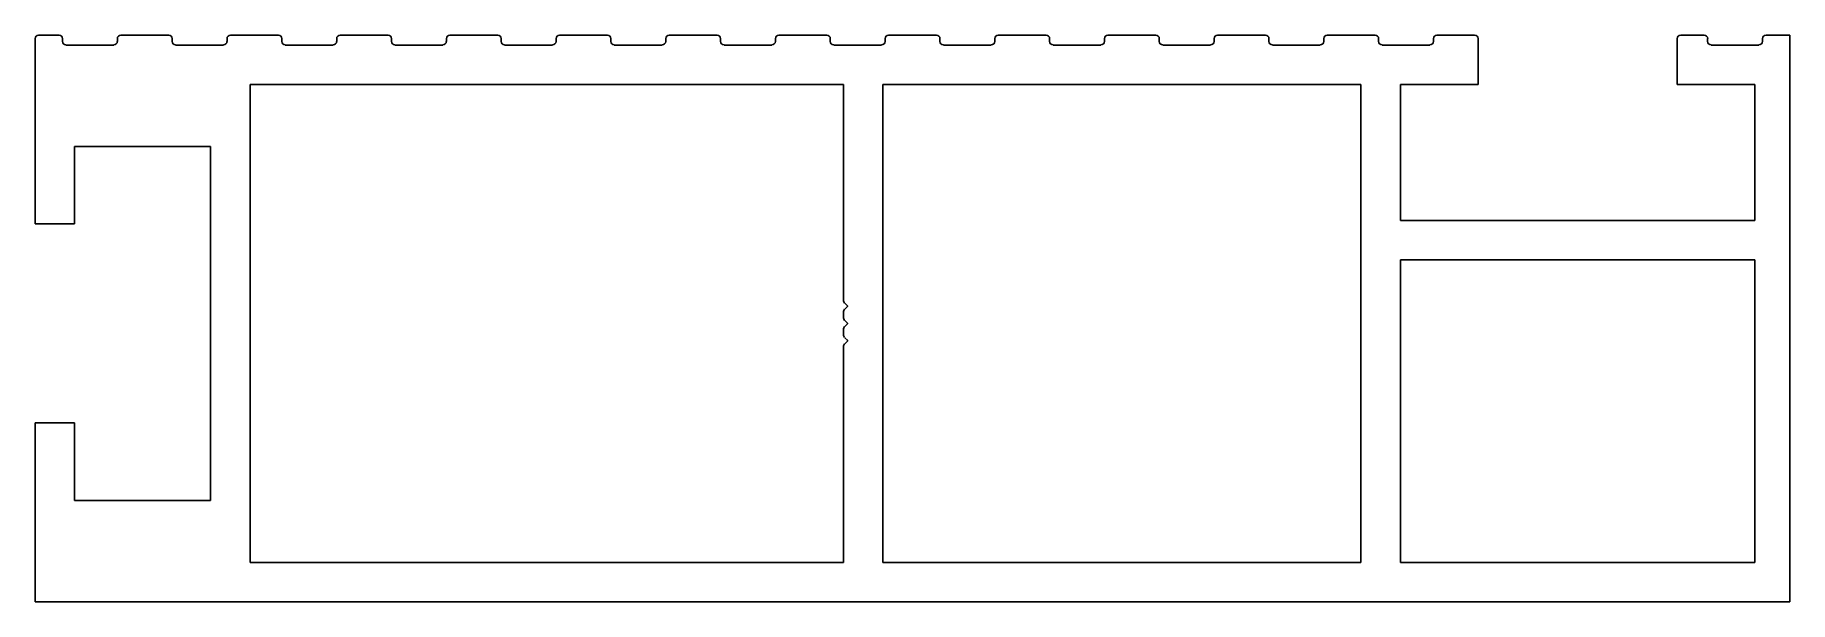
# Model space of a CAD drawing. Extents: x -51 to 51, y 1 to 34.
import ezdxf

# ---------------------------------------------------------------- set-up
doc = ezdxf.new("R2010")
doc.units = 0
doc.layers.get('0').update_dxf_attribs({"linetype": 'CONTINUOUS'})
doc.layers.add('1', color=7, linetype='CONTINUOUS')

msp = doc.modelspace()

# ---------------------------------------------------------------- linework, layer by layer
at = {"color": 7}
for p, q in [((-49.54, 33.68), (-50.72, 33.68)), ((-43.19, 33.68), (-45.96, 33.68)), ((-36.84, 33.68), (-39.61, 33.68)), ((-30.49, 33.68), (-33.26, 33.68)), ((-24.14, 33.68), (-26.91, 33.68)), ((-17.79, 33.68), (-20.56, 33.68)), ((-11.44, 33.68), (-14.21, 33.68)), ((-5.09, 33.68), (-7.86, 33.68)), ((1.26, 33.68), (-1.51, 33.68)), ((7.61, 33.68), (4.84, 33.68)), ((13.96, 33.68), (11.19, 33.68)), ((20.31, 33.68), (17.54, 33.68)), ((26.66, 33.68), (23.89, 33.68)), ((32.42, 33.68), (30.24, 33.68)), ((45.71, 33.68), (44.35, 33.68)), ((50.67, 33.68), (49.29, 33.68)), ((50.67, 0.85), (50.67, 33.68)), ((-50.93, 33.47), (-50.93, 22.74)), ((-49.34, 33.31), (-49.34, 33.47)), ((-46.37, 33.1), (-49.14, 33.1)), ((-46.16, 33.47), (-46.16, 33.31)), ((-42.99, 33.31), (-42.99, 33.47)), ((-40.02, 33.1), (-42.79, 33.1)), ((-39.81, 33.47), (-39.81, 33.31)), ((-36.64, 33.31), (-36.64, 33.47)), ((-35.05, 33.1), (-36.44, 33.1)), ((-33.67, 33.1), (-35.05, 33.1)), ((-33.46, 33.47), (-33.46, 33.31)), ((-30.29, 33.31), (-30.29, 33.47)), ((-28.7, 33.1), (-30.09, 33.1)), ((-27.32, 33.1), (-28.7, 33.1)), ((-27.11, 33.47), (-27.11, 33.31)), ((-23.94, 33.31), (-23.94, 33.47)), ((-22.35, 33.1), (-23.74, 33.1)), ((-20.97, 33.1), (-22.35, 33.1)), ((-20.76, 33.47), (-20.76, 33.31)), ((-17.59, 33.31), (-17.59, 33.47)), ((-16, 33.1), (-17.39, 33.1)), ((-14.62, 33.1), (-16, 33.1)), ((-14.41, 33.47), (-14.41, 33.31)), ((-11.24, 33.31), (-11.24, 33.47)), ((-9.65, 33.1), (-11.04, 33.1)), ((-8.27, 33.1), (-9.65, 33.1)), ((-8.06, 33.47), (-8.06, 33.31)), ((-4.89, 33.31), (-4.89, 33.47)), ((-3.3, 33.1), (-4.69, 33.1)), ((-1.92, 33.1), (-3.3, 33.1)), ((-1.71, 33.47), (-1.71, 33.31)), ((1.46, 33.31), (1.46, 33.47)), ((3.05, 33.1), (1.66, 33.1)), ((4.43, 33.1), (3.05, 33.1)), ((4.64, 33.47), (4.64, 33.31)), ((7.81, 33.31), (7.81, 33.47)), ((9.4, 33.1), (8.01, 33.1)), ((10.78, 33.1), (9.4, 33.1)), ((10.99, 33.47), (10.99, 33.31)), ((14.16, 33.31), (14.16, 33.47)), ((15.75, 33.1), (14.36, 33.1)), ((17.13, 33.1), (15.75, 33.1)), ((17.34, 33.47), (17.34, 33.31)), ((20.51, 33.31), (20.51, 33.47)), ((22.1, 33.1), (20.71, 33.1)), ((23.48, 33.1), (22.1, 33.1)), ((23.69, 33.47), (23.69, 33.31)), ((26.86, 33.31), (26.86, 33.47)), ((28.45, 33.1), (27.06, 33.1)), ((29.83, 33.1), (28.45, 33.1)), ((30.04, 33.47), (30.04, 33.31)), ((32.62, 30.82), (32.62, 33.47)), ((32.62, 32.85), (32.62, 30.82)), ((44.15, 33.47), (44.15, 30.82)), ((45.91, 33.31), (45.91, 33.47)), ((47.5, 33.1), (46.11, 33.1)), ((48.88, 33.1), (47.5, 33.1)), ((49.09, 33.47), (49.09, 33.31)), ((25.84, 30.82), (-1.84, 30.82)), ((-1.84, 30.82), (-1.84, 3.13)), ((25.84, 20.66), (25.84, 30.82)), ((28.13, 22.94), (28.13, 30.82)), ((28.13, 30.82), (32.62, 30.82)), ((44.15, 30.82), (48.64, 30.82)), ((48.64, 30.82), (48.64, 30.82)), ((48.64, 30.82), (48.64, 22.94)), ((-48.64, 22.74), (-48.64, 27.23)), ((-48.64, 27.23), (-40.77, 27.23)), ((-40.77, 27.23), (-40.77, 6.72)), ((-50.93, 22.74), (-48.64, 22.74)), ((48.64, 22.94), (28.13, 22.94)), ((25.84, 3.13), (25.84, 20.66)), ((48.64, 20.66), (28.13, 20.66)), ((28.13, 20.66), (28.13, 3.13)), ((48.64, 3.13), (48.64, 20.66)), ((-48.64, 11.21), (-50.93, 11.21)), ((-50.93, 11.21), (-50.93, 0.85)), ((-48.64, 6.72), (-48.64, 11.21)), ((-40.77, 6.72), (-48.64, 6.72)), ((-1.84, 3.13), (25.84, 3.13)), ((28.13, 3.13), (48.64, 3.13)), ((-50.93, 0.85), (50.67, 0.85))]:
    msp.add_line(p, q, dxfattribs=at)
for centre, start, end in [((-50.72, 33.47), 90, 180), ((-49.54, 33.47), 360, 90), ((-45.96, 33.47), 90, 180), ((-43.19, 33.47), 360, 90), ((-39.61, 33.47), 90, 180), ((-36.84, 33.47), 360, 90), ((-33.26, 33.47), 90, 180), ((-30.49, 33.47), 360, 90), ((-26.91, 33.47), 90, 180), ((-24.14, 33.47), 360, 90), ((-20.56, 33.47), 90, 180), ((-17.79, 33.47), 360, 90), ((-14.21, 33.47), 90, 180), ((-11.44, 33.47), 360, 90), ((-7.86, 33.47), 90, 180), ((-5.09, 33.47), 360, 90), ((-1.51, 33.47), 90, 180), ((1.26, 33.47), 360, 90), ((4.84, 33.47), 90, 180), ((7.61, 33.47), 0, 90), ((11.19, 33.47), 90, 180), ((13.96, 33.47), 360, 90), ((17.54, 33.47), 90, 180), ((20.31, 33.47), 360, 90), ((23.89, 33.47), 90, 180), ((26.66, 33.47), 360, 90), ((30.24, 33.47), 90, 180), ((32.42, 33.47), 360, 90), ((44.35, 33.47), 90, 180), ((45.71, 33.47), 360, 90), ((49.29, 33.47), 90, 180), ((-49.14, 33.31), 180, 270), ((-46.37, 33.31), 270, 0), ((-42.79, 33.31), 180, 270), ((-40.02, 33.31), 270, 360), ((-36.44, 33.31), 180, 270), ((-33.67, 33.31), 270, 0), ((-30.09, 33.31), 180, 270), ((-27.32, 33.31), 270, 0), ((-23.74, 33.31), 180, 270), ((-20.97, 33.31), 270, 0), ((-17.39, 33.31), 180, 270), ((-14.62, 33.31), 270, 0), ((-11.04, 33.31), 180, 270), ((-8.27, 33.31), 270, 0), ((-4.69, 33.31), 180, 270), ((-1.92, 33.31), 270, 0), ((1.66, 33.31), 180, 270), ((4.43, 33.31), 270, 0), ((8.01, 33.31), 180, 270), ((10.78, 33.31), 270, 0), ((14.36, 33.31), 180, 270), ((17.13, 33.31), 270, 0), ((20.71, 33.31), 180, 270), ((23.48, 33.31), 270, 0), ((27.06, 33.31), 180, 270), ((29.83, 33.31), 270, 0), ((46.11, 33.31), 180, 270), ((48.88, 33.31), 270, 0)]:
    msp.add_arc(centre, 0.203, start, end, dxfattribs=at)
at = {"layer": '1', "color": 7}
for p, q in [((-38.48, 3.13), (-38.48, 30.82)), ((-38.48, 30.82), (-4.13, 30.82)), ((-4.13, 30.82), (-4.13, 18.36)), ((-4.13, 18.36), (-4.13, 18.33)), ((-4.13, 17.62), (-4.13, 17.33)), ((-4.05, 18.15), (-3.88, 17.98)), ((-3.88, 17.97), (-4.05, 17.8)), ((-4.13, 16.62), (-4.13, 16.33)), ((-4.13, 16.33), (-4.13, 16.62)), ((-4.13, 16.62), (-4.13, 16.33)), ((-4.13, 16.33), (-4.13, 16.62)), ((-4.13, 16.62), (-4.13, 16.33)), ((-4.05, 17.15), (-3.88, 16.98)), ((-3.88, 16.97), (-4.05, 16.8)), ((-4.13, 15.62), (-4.13, 15.62)), ((-4.13, 15.62), (-4.13, 15.59)), ((-4.13, 15.59), (-4.13, 3.13)), ((-4.05, 16.15), (-3.88, 15.98)), ((-3.88, 15.97), (-4.05, 15.8)), ((-4.13, 3.13), (-38.48, 3.13))]:
    msp.add_line(p, q, dxfattribs=at)
for centre, radius, start, end in [((-3.88, 18.33), 0.25, 180, 225), ((-3.88, 17.62), 0.25, 135, 180), ((-3.88, 17.33), 0.25, 180, 225), ((-3.89, 17.98), 0.008, 315, 45), ((-3.88, 16.62), 0.25, 135, 180), ((-3.88, 16.33), 0.25, 180, 225), ((-3.89, 16.98), 0.008, 315, 45), ((-3.88, 15.62), 0.25, 135, 180), ((-3.89, 15.98), 0.008, 315, 45)]:
    msp.add_arc(centre, radius, start, end, dxfattribs=at)

doc.saveas('drawing.dxf')
